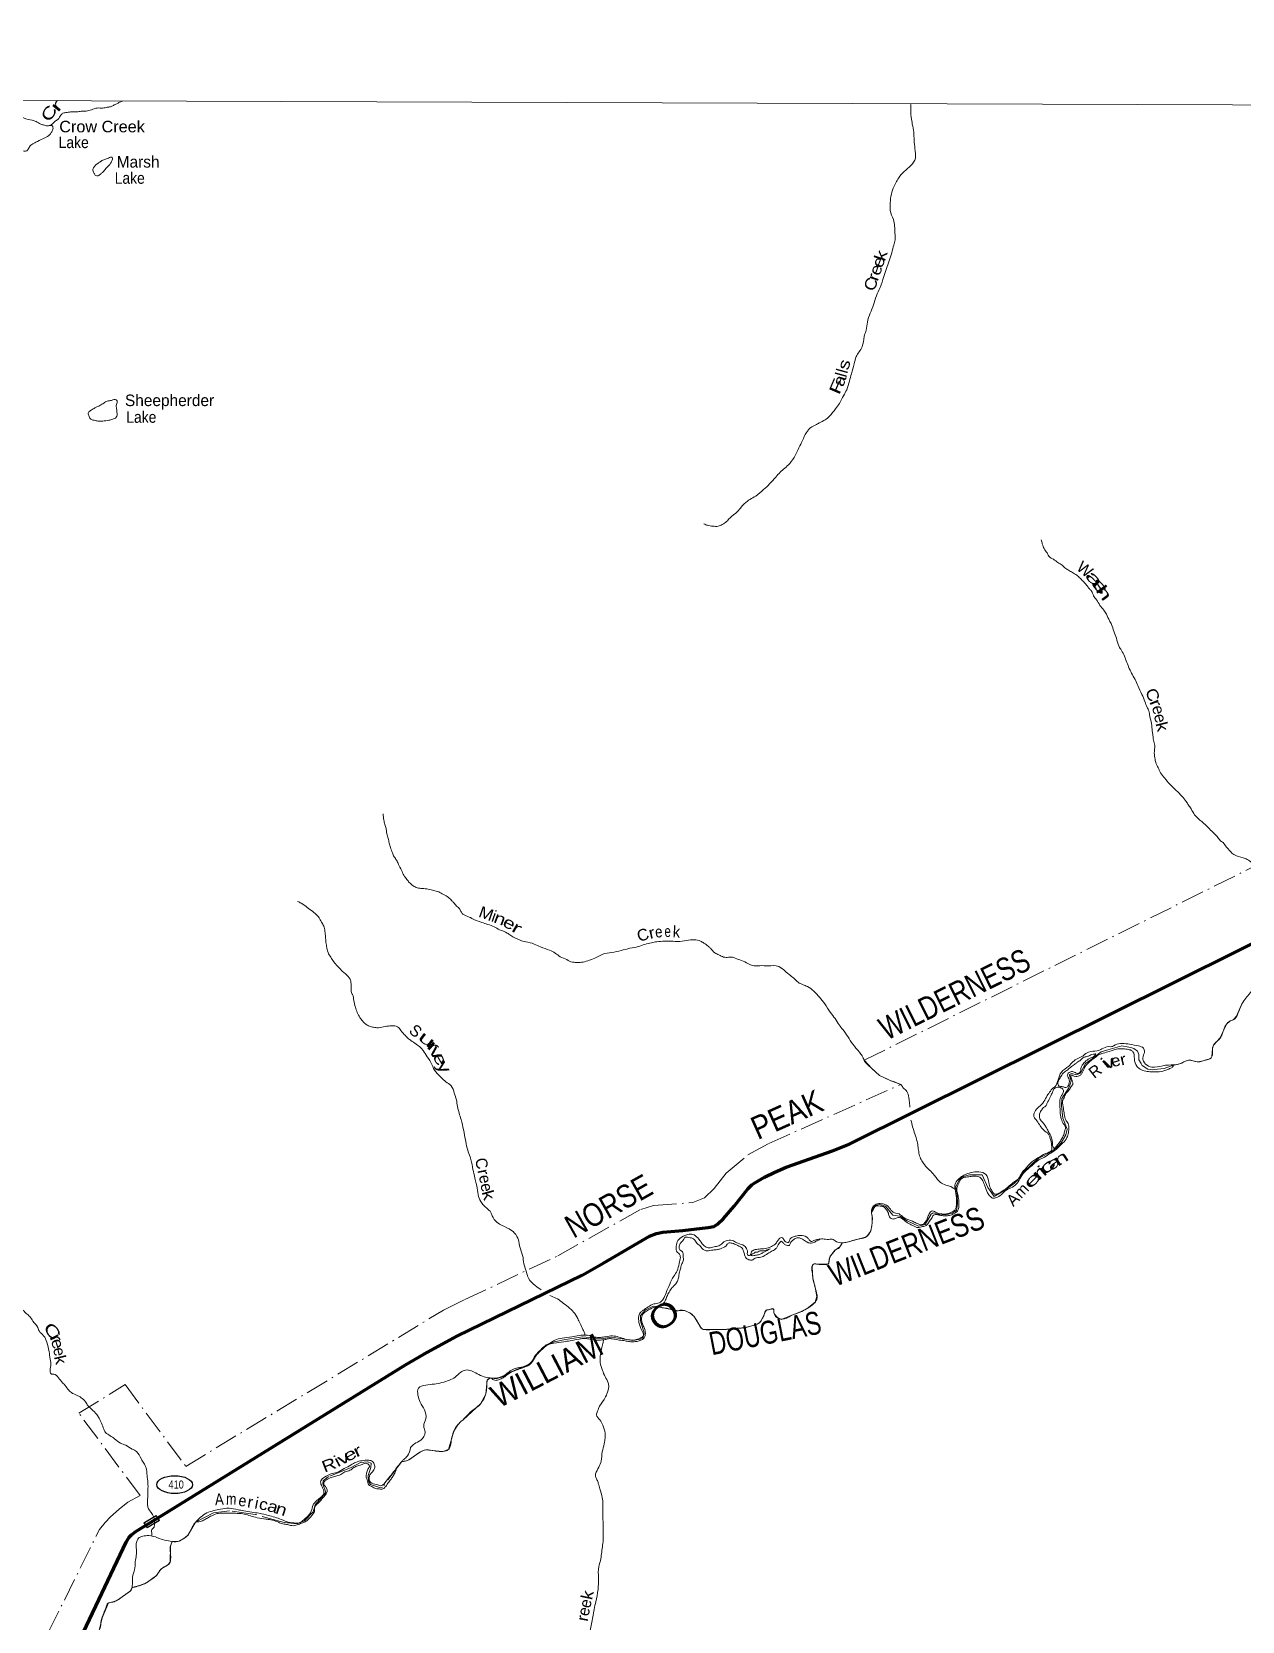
# Model space of a CAD drawing. Header units: feet. Extents: x -252658 to 9, y -366365 to -181930.
# Drawn here: x -91723 to -70742, y -209495 to -181930 of the extents above; entities that cross this region are included whole.
import ezdxf
from ezdxf.enums import TextEntityAlignment as Align

# ---------------------------------------------------------------- set-up
doc = ezdxf.new("R2010")
doc.units = ezdxf.units.FT
doc.header["$LTSCALE"] = 80
doc.linetypes.add('DOT_DASHED', pattern=[7.7, 5, -1.2, 0.3, -1.2])
for name, color, linetype, lineweight in [('17', 7, 'Continuous', 25), ('23', 7, 'Continuous', 70), ('39', 7, 'Continuous', 13), ('4', 7, 'Continuous', 13), ('44', 7, 'DOT_DASHED', 13), ('59', 7, 'Continuous', 13)]:
    doc.layers.add(name, color=color, linetype=linetype, lineweight=lineweight)
doc.layers.add('41', color=7, linetype='Continuous')

msp = doc.modelspace()

# ---------------------------------------------------------------- linework, layer by layer
at = {"layer": '17'}
msp.add_ellipse((-89246.87, -207126.34), major_axis=(309.24, -1), ratio=0.500121, dxfattribs=at)
at = {"layer": '23'}
msp.add_lwpolyline([(-90829.32, -209687.95), (-90085.2, -208123.04), (-90033.5, -208038.05), (-89996.57, -207997.41), (-89922.71, -207941.98), (-89901.32, -207927.51), (-89664.89, -207780.87), (-85245.52, -205046.37), (-84930.41, -204864.26), (-84356.91, -204549.8), (-82185.4, -203492), (-81809.74, -203280.29), (-81015.86, -202817.03), (-80891.74, -202770.6), (-80786.2, -202746.77), (-80438.44, -202717.87), (-79998.1, -202669.72), (-79898.35, -202648.66), (-79839.27, -202608.02), (-79735.47, -202513.27), (-79546.55, -202295.77), (-79304.53, -201988.24), (-79241.02, -201928.11), (-79189.32, -201891.16), (-79021.46, -201795.78), (-78845.88, -201706.4), (-78644.15, -201620.29), (-77844.02, -201340.16), (-77557.68, -201224.17), (-68515.51, -196726.74)], dxfattribs=at)
at = {"layer": '39'}
for points in [[(-92102.01, -183741.04), (-92124.19, -183753.92), (-92166.52, -183771.67), (-92228.68, -183759.06), (-92290.79, -183740.43), (-92357.19, -183753.94), (-92433.53, -183755.3), (-92513.94, -183762.67), (-92572.35, -183780.27), (-92655.17, -183833.89), (-92739.65, -183847.25), (-92826.2, -183866.64), (-92890.54, -183874.13), (-92954.51, -183839.38), (-92978.28, -183800.95), (-92935.43, -183724.86), (-92892.78, -183670.9), (-92850.18, -183622.98), (-92815.87, -183605.16), (-92783.69, -183599.4), (-92759.97, -183643.87), (-92739.97, -183654.1), (-92709.41, -183604.06), (-92692.77, -183539.82), (-92676.3, -183493.68), (-92621.7, -183451.9), (-92587.22, -183413.96), (-92522.74, -183390.37), (-92448.35, -183382.96), (-92364.15, -183401.78), (-92293.98, -183416.47), (-92203.65, -183423.27), (-92173.19, -183385.31), (-92206.93, -183338.74), (-92226.8, -183314.43), (-92190.28, -183272.49), (-92126.13, -183287.12), (-92042.16, -183332.1), (-91946.21, -183385.23), (-91784.06, -183448.99), (-91649.81, -183486.35), (-91567.83, -183529.3), (-91501.72, -183549.99), (-91435.53, -183560.61), (-91377.23, -183555.07), (-91355.54, -183601.54), (-91378.18, -183663.71), (-91410.72, -183709.71), (-91499.62, -183769.31), (-91626.71, -183830.6), (-91683.21, -183860.3), (-91753.95, -183909.99), (-91786.59, -183968.06), (-91806.89, -183992.03), (-91857.17, -183999.65), (-91925.23, -183972.92), (-91954.99, -183930.41), (-91958.22, -183839.84), (-91953.51, -183761.41), (-91954.94, -183695.01), (-92014.95, -183666.33), (-92055.28, -183684.09), (-92081.72, -183722.09), (-92102.01, -183741.04)], [(-91392.06, -183549.78), (-91348.71, -183509.04), (-91296.1, -183465.23), (-91253.62, -183431.39), (-91231.17, -183391.34), (-91208.83, -183363.36), (-91196.66, -183349.38), (-91134.24, -183331.8), (-91051.78, -183320.44), (-90945.31, -183319.33), (-90864.87, -183307.95), (-90780.47, -183304.65), (-90687.89, -183283.3), (-90591.2, -183251.94), (-90540.99, -183252.37), (-90452.56, -183247.09), (-90418.34, -183239.33), (-90362.02, -183229.75), (-90307.58, -183206.07), (-90251.09, -183178.39), (-90200.65, -183152.66), (-90156.29, -183132.92), (-90151.42, -183130.15)], [(-80072.63, -190464.25), (-80010.57, -190488.92), (-79920.31, -190503.78), (-79827.92, -190504.56), (-79755.35, -190475), (-79680.58, -190423.33), (-79625.82, -190363.44), (-79488.22, -190247.92), (-79425.29, -190172), (-79319.95, -190070.28), (-79275.5, -190040.48), (-79174.54, -189980.99), (-79036.98, -189869.49), (-78933.68, -189771.78), (-78826.17, -189651.98), (-78751.12, -189568.12), (-78672.19, -189500.38), (-78585.07, -189414.61), (-78489.47, -189278.61), (-78426.01, -189142.34), (-78364.68, -189020.13), (-78295.14, -188877.87), (-78220.09, -188794), (-78135.32, -188748.45), (-78072.74, -188712.77), (-77971.84, -188659.31), (-77894.97, -188597.59), (-77791.39, -188467.7), (-77724.29, -188373.7), (-77652.83, -188241.52), (-77597.68, -188137.37), (-77550.16, -187986.87), (-77514.91, -187860.42), (-77467.22, -187689.81), (-77431.97, -187563.35), (-77383.04, -187481.28), (-77332.05, -187393.18), (-77302.83, -187266.68), (-77288.08, -187188.33), (-77259.22, -187104.08), (-77237.9, -186963.42), (-77188.34, -186808.92), (-77132.86, -186666.54), (-77083.29, -186510.03), (-77019.74, -186363.69), (-76955.82, -186175.11), (-76908.38, -186032.66), (-76859.04, -185904.31), (-76815.62, -185761.83), (-76780.29, -185627.33), (-76759.43, -185538.98), (-76760.44, -185424.29), (-76767.38, -185299.48), (-76788.47, -185184.62), (-76843.37, -185031.24), (-76844.55, -184936.66), (-76831.17, -184783.87), (-76789.75, -184641.37), (-76695.81, -184465.11), (-76602.43, -184353.24), (-76485.02, -184249.62), (-76407.55, -184119.5), (-76414.16, -183956.47), (-76428.93, -183807.45), (-76435.78, -183672.59), (-76460.66, -183531.54), (-76477.73, -183416.71), (-76487.05, -183334.14), (-76484.34, -183253.68), (-76485.89, -183201.35), (-76488.73, -183180.11)], [(-90510.29, -184161.65), (-90474.52, -184150.29), (-90416.06, -184126.64), (-90375.75, -184110.89), (-90343.54, -184103.12), (-90331.53, -184107.24), (-90342.19, -184177.57), (-90372.81, -184233.65), (-90439.69, -184301.49), (-90488.4, -184359.42), (-90526.86, -184393.29), (-90571.35, -184427.12), (-90615.5, -184422.72), (-90629.42, -184406.5), (-90653.13, -184362.04), (-90660.62, -184299.6), (-90648.41, -184281.6), (-90615.91, -184239.62), (-90577.5, -184211.78), (-90535.06, -184181.96), (-90510.29, -184161.65)], [(-90272.21, -188631.91), (-90319.01, -188646.43), (-90387.49, -188667.98), (-90494.06, -188681.16), (-90574.41, -188680.47), (-90640.58, -188667.83), (-90690.67, -188653.32), (-90722.51, -188618.84), (-90732.25, -188584.56), (-90748.07, -188556.25), (-90741.84, -188532.16), (-90693.26, -188490.33), (-90628.66, -188452.65), (-90541.9, -188409.13), (-90477.28, -188369.44), (-90414.71, -188335.77), (-90342.28, -188322.3), (-90289.9, -188304.64), (-90245.93, -188329.16), (-90256.52, -188391.44), (-90253.17, -188467.93), (-90243.85, -188550.5), (-90242.1, -188580.69), (-90262.49, -188614.72), (-90272.21, -188631.91)], [(-74225.81, -190741.53), (-74206.34, -190812.11), (-74174.91, -190892.86), (-74125.35, -190967.73), (-74083.77, -191036.49), (-74013.82, -191077.33), (-73936, -191136.34), (-73864.06, -191179.21), (-73814.25, -191225.91), (-73752.34, -191266.68), (-73684.4, -191307.5), (-73610.49, -191354.41), (-73552.69, -191405.2), (-73475.06, -191486.34), (-73429.32, -191539.04), (-73389.61, -191591.7), (-73353.77, -191628.22), (-73318.32, -191709), (-73266.72, -191779.86), (-73209.31, -191876.93), (-73141.75, -191960), (-73094.14, -192028.81), (-73042.9, -192141.92), (-73007.33, -192208.62), (-72966.17, -192325.67), (-72921.05, -192448.79), (-72882.02, -192579.9), (-72848.39, -192638.54), (-72794.97, -192731.54), (-72751.73, -192840.56), (-72710.45, -192943.53), (-72659.18, -193052.61), (-72599.87, -193161.77), (-72550.59, -193268.82), (-72479.63, -193422.34), (-72430.49, -193545.49), (-72389.19, -193646.45), (-72361.61, -193709.05), (-72342.34, -193801.77), (-72313.32, -193928.78), (-72300.38, -194057.65), (-72288.98, -194132.2), (-72279.65, -194212.76), (-72258.38, -194307.5), (-72265.57, -194440.23), (-72252.42, -194544.97), (-72231.01, -194623.62), (-72189.63, -194714.51), (-72142.22, -194805.46), (-72064.69, -194898.67), (-71979.19, -194997.99), (-71883.55, -195087.34), (-71786.02, -195188.77), (-71712.49, -195279.94), (-71672.85, -195340.64), (-71627.24, -195407.42), (-71565.87, -195510.56), (-71474.25, -195599.87), (-71350.67, -195709.57), (-71269.06, -195794.77), (-71177.48, -195888.11), (-71121.82, -195954.98), (-71073.94, -195991.6), (-71014.37, -196070.58), (-70970.6, -196119.24), (-70922.86, -196171.96), (-70840.91, -196218.94), (-70690.68, -196266.5), (-70616.71, -196307.37), (-70528.97, -196380.55), (-70513.1, -196402.82), (-70437.71, -196510.1), (-70352.38, -196629.53), (-70301.02, -196728.56), (-70218.21, -196906.32), (-70156.81, -197005.44), (-70111.35, -197090.33), (-70074.14, -197199.29), (-70041.02, -197316.27), (-70005.53, -197393.03), (-70004.3, -197396.68)], [(-85632.41, -195493.06), (-85626.97, -195559.51), (-85613.6, -195638.09), (-85590.16, -195714.74), (-85576.68, -195781.26), (-85571.15, -195837.64), (-85543.74, -195918.35), (-85528.37, -195998.96), (-85504.94, -196075.62), (-85473.59, -196166.43), (-85442.07, -196237.12), (-85400.42, -196297.83), (-85366.89, -196368.54), (-85315.57, -196471.59), (-85272.14, -196558.48), (-85220.53, -196629.34), (-85180.82, -196681.99), (-85115.03, -196738.89), (-85041.03, -196775.74), (-84956.78, -196788.53), (-84850.42, -196799.49), (-84756.21, -196822.43), (-84670.06, -196847.31), (-84588.11, -196894.29), (-84500.14, -196941.31), (-84448.38, -196994.07), (-84406.57, -197036.68), (-84358.84, -197091.41), (-84303.09, -197148.22), (-84277.42, -197198.74), (-84239.61, -197239.3), (-84141.57, -197282.39), (-84047.57, -197329.47), (-83921.42, -197374.81), (-83821.29, -197409.87), (-83707.16, -197451.09), (-83615.23, -197504.18), (-83481.13, -197559.65), (-83453.2, -197582.02), (-83311.29, -197661.7), (-83257.27, -197686.31), (-83161.07, -197711.27), (-83012.77, -197750.77), (-82904.72, -197797.97), (-82748.58, -197859.66), (-82650.59, -197908.78), (-82562.74, -197969.89), (-82450.7, -198021.15), (-82352.66, -198064.24), (-82290.43, -198068.8), (-82196.01, -198067.59), (-82087.3, -198040.35), (-81962.35, -197993.13), (-81825.19, -197927.9), (-81672.26, -197897.02), (-81509.27, -197864.21), (-81354.25, -197823.28), (-81213.39, -197794.3), (-81094.55, -197757.09), (-80983.84, -197729.86), (-80889.26, -197710.55), (-80758.62, -197701.61), (-80680.25, -197698.25), (-80533.7, -197707.55), (-80368.81, -197686.83), (-80242.18, -197677.85), (-80129.9, -197700.94), (-80071.95, -197735.64), (-79996.09, -197788.6), (-79960.23, -197823.11), (-79884.59, -197902.22), (-79814.61, -197939.04), (-79730.57, -197975.97), (-79646.25, -197980.71), (-79579.95, -197979.27), (-79477.83, -198016.36), (-79365.71, -198057.55), (-79231.7, -198123.08), (-79101.17, -198126.21), (-78960.57, -198127.41), (-78773.88, -198141.07), (-78670.07, -198214.39), (-78572.38, -198297.72), (-78498.59, -198358.71), (-78440.82, -198413.53), (-78354.82, -198456.51), (-78278.78, -198489.35), (-78168.98, -198566.75), (-78069.49, -198674.23), (-77978.1, -198789.7), (-77882.94, -198933.36)], [(-87116.06, -197013.54), (-87054.04, -197042.24), (-86948.22, -197115.58), (-86854.44, -197186.8), (-86776.69, -197253.86), (-86734.98, -197308.54), (-86691.52, -197391.4), (-86653.95, -197460.13), (-86640.72, -197554.81), (-86629.52, -197651.48), (-86624.14, -197725.97), (-86608.86, -197816.64), (-86577.63, -197919.52), (-86526.11, -198000.44), (-86476.56, -198077.32), (-86404.91, -198152.37), (-86337.25, -198225.38), (-86277.44, -198276.19), (-86205.87, -198361.31), (-86190.31, -198419.79), (-86189.29, -198532.47), (-86175.92, -198611.05), (-86166, -198625.22), (-86140.8, -198730.06), (-86113.67, -198842.97), (-86082.38, -198939.81), (-86034.91, -199024.72), (-85991.25, -199085.45), (-85919.51, -199150.45), (-85851.5, -199183.22), (-85779.32, -199197.92), (-85711.08, -199204.54), (-85596.36, -199179.36), (-85485.81, -199170.25), (-85383.5, -199185.2), (-85325.81, -199250.08), (-85248.25, -199339.27), (-85202.45, -199383.93), (-85154.58, -199422.56), (-85060.74, -199487.75), (-84980.94, -199550.8), (-84939.19, -199599.45), (-84867.8, -199704.68), (-84788.65, -199842.17), (-84721.45, -199967.49), (-84619.92, -200070.97), (-84546.18, -200138), (-84454.41, -200209.2), (-84399.28, -200336.43), (-84364.16, -200455.44), (-84343.07, -200570.3), (-84282.76, -200794.15), (-84240.1, -200969.56), (-84201.75, -201177.12), (-84166.89, -201326.31), (-84125.72, -201441.34), (-84083.12, -201622.79), (-84052.26, -201769.93), (-84011.62, -201945.32), (-83986.83, -202096.43), (-83941.69, -202217.54), (-83888.04, -202284.39), (-83828.26, -202339.22), (-83766.55, -202404.13), (-83740.97, -202464.71), (-83661.6, -202576.05), (-83571.69, -202631.14), (-83407.73, -202717.05), (-83314.23, -202820.46), (-83275.13, -202943.52), (-83265.6, -203001.95), (-83214.68, -203151.28), (-83193.85, -203296.32), (-83148.94, -203443.58), (-83111.7, -203548.52), (-82996.29, -203674.25), (-82893.68, -203749.2)], [(-71920.61, -199846.09), (-71897.04, -199843.6), (-71808.47, -199822.22), (-71735.85, -199786.63), (-71651.28, -199763.21), (-71573.1, -199781.98), (-71474.76, -199790.87), (-71364.01, -199759.62), (-71303.59, -199742.03), (-71267.07, -199700.09), (-71258.07, -199589.51), (-71245.4, -199519.2), (-71212.82, -199469.17), (-71148.02, -199409.37), (-71105.32, -199349.37), (-71076.6, -199281.21), (-71041.63, -199186.94), (-70964.48, -199093.04), (-70895.94, -199065.45), (-70814.63, -198955.49), (-70759.17, -198815.12), (-70696.01, -198713.05), (-70624.94, -198625.13), (-70521.37, -198497.24), (-70450.32, -198411.33), (-70347.45, -198361.91), (-70222.32, -198294.57), (-70163.72, -198254.83), (-70138.47, -198200.53)], [(-77882.94, -198933.36), (-77799.55, -199044.74), (-77726.18, -199154.01), (-77666.61, -199232.99), (-77577.3, -199356.48), (-77492.08, -199487.99), (-77376.8, -199627.8), (-77329.14, -199690.58), (-77293.88, -199769.47), (-77180.88, -199889.35), (-77080.21, -199985.28), (-77027.42, -200030), (-76926.39, -200077.82), (-76831.77, -200123.26), (-76744.63, -200150.29), (-76685.81, -200173.28), (-76657.84, -200185.93), (-76641.64, -200209.71), (-76598.95, -200260.18), (-76541.31, -200329.08), (-76516.22, -200445.99), (-76505.03, -200544.67), (-76503.3, -200580.92)], [(-77166.86, -202421.74), (-77151.77, -202376.11), (-77127.35, -202340.1), (-77108.99, -202308.07), (-77072.7, -202292.28), (-77018.48, -202294.76), (-76962.33, -202305.3), (-76916.52, -202349.95), (-76874.94, -202418.71), (-76855.42, -202483.27), (-76793.47, -202520.01), (-76741.11, -202504.36), (-76662.73, -202498.99), (-76584.89, -202556), (-76498.98, -202609.04), (-76416.98, -202649.98), (-76368.92, -202666.49), (-76320.66, -202660.86), (-76246.17, -202641.38), (-76201.77, -202617.61), (-76163.06, -202555.57), (-76118.35, -202495.59), (-76104.01, -202463.53), (-76039.56, -202443.96), (-75963.36, -202458.69), (-75881.04, -202463.42), (-75816.72, -202457.93), (-75736.1, -202426.43), (-75687.59, -202392.64), (-75659.02, -202340.57), (-75652.13, -202242.04), (-75663.27, -202137.32), (-75682.61, -202052.65), (-75685.96, -201976.17), (-75649.03, -201887.95), (-75624.47, -201835.85), (-75551.81, -201796.23), (-75459.32, -201784.95), (-75374.87, -201775.61), (-75288.68, -201796.47), (-75239.01, -201859.26), (-75201.61, -201946.1), (-75154.42, -202063.2), (-75106.82, -202132.01), (-75052.82, -202158.63), (-74982.34, -202139.11), (-74901.51, -202083.46), (-74828.62, -202017.69), (-74725.73, -201966.26), (-74644.79, -201898.54), (-74579.6, -201794.47), (-74486.17, -201676.56), (-74380.96, -201588.93), (-74289.87, -201509.23), (-74193.02, -201459.76), (-74092.03, -201396.23), (-74023.37, -201354.57), (-73942.47, -201290.87), (-73849.28, -201201.13), (-73780.17, -201107.16), (-73755.33, -201022.86), (-73746.75, -200960.57), (-73759.98, -200865.89), (-73783.75, -200827.46), (-73811.41, -200774.91), (-73830.65, -200678.17), (-73845.78, -200571.4), (-73852.82, -200456.66), (-73830.37, -200416.61), (-73797.6, -200344.46), (-73744.87, -200286.56), (-73706.14, -200222.51), (-73675.59, -200174.48), (-73687.26, -200130.11), (-73704.81, -200069.61), (-73714.46, -200025.26), (-73652.36, -200043.9), (-73567.91, -200034.56), (-73529.5, -200006.72), (-73482.48, -199912.55), (-73437.68, -199842.52), (-73385, -199790.66), (-73310.17, -199732.95), (-73225.25, -199669.29), (-73122.52, -199635.96), (-73015.78, -199604.68), (-72943.27, -199581.15), (-72850.73, -199565.85), (-72756.39, -199572.69), (-72680.18, -199587.42)], [(-73498.6, -199689.08), (-73403.62, -199623.5), (-73256.81, -199602.62), (-73174.16, -199569.12), (-73059.32, -199529.86), (-73003.08, -199530.34), (-72942.56, -199500.68), (-72821.82, -199475.55), (-72693.38, -199488.72), (-72538.97, -199518.21), (-72454.93, -199555.14), (-72435.44, -199623.72), (-72466.45, -199724.05), (-72415.18, -199833.14), (-72307.18, -199886.37), (-72120.16, -199861.81), (-71920.61, -199846.09)], [(-77166.86, -202421.74), (-77170.04, -202398.09), (-77165.72, -202363.92), (-77137.04, -202299.78), (-77066.35, -202256.12), (-76967.95, -202258.97), (-76889.9, -202291.83), (-76824.31, -202370.86), (-76794.43, -202399.28), (-76690.27, -202432.36), (-76610.45, -202493.41), (-76554.44, -202520.04), (-76426.36, -202573.45), (-76360.36, -202606.2), (-76310.25, -202618.7), (-76259.88, -202601.02), (-76190.53, -202480.89), (-76157.78, -202410.75), (-76129.41, -202382.83), (-76057.25, -202399.54), (-76001.2, -202422.15), (-75894.84, -202433.12), (-75794.19, -202407.82), (-75709.27, -202344.16), (-75696.35, -202245.69), (-75697.23, -202116.91), (-75722.01, -201963.79), (-75713.39, -201897.46), (-75642.36, -201813.57), (-75567.56, -201759.88), (-75440.62, -201714.69), (-75305.93, -201701.75), (-75185.82, -201749.06), (-75132.81, -201888.34), (-75105.52, -201983.13), (-75069.94, -202049.83), (-75036.11, -202086.34), (-74949.56, -202064.95), (-74793.95, -201957.63), (-74717.04, -201891.89), (-74622.01, -201820.27), (-74558.83, -201716.18), (-74499.99, -201648.28), (-74388.48, -201530.52), (-74249.08, -201439.16), (-74111.89, -201369.91), (-74047.28, -201332.23), (-74040.67, -201265.89), (-74061.76, -201151.03), (-74101.02, -201046.07), (-74182.79, -200978.97), (-74299.9, -200819.03), (-74351.47, -200744.14), (-74338.72, -200663.77), (-74267.64, -200575.85), (-74178.46, -200484.06), (-74121.31, -200379.92), (-74094.88, -200343.93), (-74033.88, -200259.95), (-73985.33, -200220.12), (-73932.1, -200105.89), (-73876.73, -199975.58), (-73749.24, -199868.03), (-73676.27, -199792.19), (-73498.6, -199689.08)], [(-73868.1, -200221.23), (-73913.32, -200214.26), (-73930.85, -200192.42), (-73938.6, -200160.16), (-73908.22, -200086.49), (-73871.14, -200025.93), (-73836.61, -199981.96), (-73782.03, -199942.19), (-73719.31, -199890.41), (-73646.54, -199838.72), (-73606.09, -199806.88), (-73541.41, -199761.15), (-73488.79, -199715.32), (-73432.43, -199701.72), (-73382.04, -199682.03), (-73345.74, -199666.25), (-73303.49, -199658.56), (-73279.37, -199656.75), (-73295.69, -199684.78), (-73366.36, -199726.43), (-73451.17, -199778.02), (-73505.93, -199837.91), (-73534.49, -199887.97), (-73540.97, -199940.22), (-73557.36, -199976.3), (-73597.69, -199994.06), (-73637.73, -199979.64), (-73701.86, -199962.99), (-73728.05, -199970.82), (-73772.6, -200012.69), (-73758.98, -200063.11), (-73739.28, -200107.54), (-73741.73, -200157.82), (-73762.33, -200215.99), (-73780.58, -200235.95), (-73818.76, -200237.64), (-73839.69, -200229.35), (-73868.1, -200221.23)], [(-72680.18, -199587.42), (-72636.28, -199619.99), (-72611.21, -199738.91), (-72566.15, -199870.08), (-72512.36, -199920.84), (-72414.26, -199957.89), (-72317.93, -199966.76), (-72137.09, -199960.26), (-72064.59, -199938.75), (-72000.07, -199911.13), (-71957.7, -199889.36), (-71923.2, -199849.41), (-71920.61, -199846.09)], [(-73881.11, -200247.17), (-73858.83, -200260.65), (-73845.22, -200277.65), (-73841.47, -200307.87), (-73864.07, -200366.02), (-73890.61, -200414.08), (-73903.43, -200502.5), (-73901.99, -200566.9), (-73898.3, -200605.16), (-73895.03, -200689.69), (-73887.49, -200746.09), (-73869.94, -200806.6), (-73852.25, -200851.02), (-73822.47, -200891.51), (-73806.81, -200937.92), (-73817.33, -200992.15), (-73836, -201060.4), (-73866.67, -201122.51), (-73903.36, -201182.56), (-73943.98, -201234.53), (-73970.41, -201270.52), (-74006.76, -201292.34), (-74020.62, -201270.09), (-74030.19, -201215.68), (-74035.67, -201153.26), (-74061.1, -201074.58), (-74102.59, -200995.75), (-74144.13, -200922.97), (-74185.78, -200862.25), (-74213.62, -200829.82), (-74239.49, -200801.43), (-74253.19, -200761.08), (-74254.89, -200724.85), (-74246.41, -200674.62), (-74226.01, -200638.58), (-74185.4, -200588.62), (-74146.97, -200558.77), (-74126.5, -200514.68), (-74101.99, -200468.61), (-74075.44, -200418.54), (-74054.92, -200368.42), (-74022.24, -200306.32), (-73995.67, -200254.24), (-73959.37, -200238.45), (-73930.13, -200231.65), (-73897.67, -200241.51), (-73881.11, -200247.17)], [(-76483.9, -200803.93), (-76454.09, -200921.35), (-76416.98, -201042.39), (-76375.96, -201175.53), (-76358.78, -201278.29), (-76345.57, -201374.98), (-76333.92, -201421.36), (-76294.54, -201512.23), (-76250.92, -201576.99), (-76163.36, -201670.29), (-76079.75, -201757.52), (-76034.05, -201814.25), (-75978.39, -201881.12), (-75876.38, -201930.28), (-75794.26, -201957.13), (-75726.29, -201993.93), (-75717.3, -201997.02)], [(-94072.04, -202274.77), (-93993.8, -202302.73), (-93917.81, -202341.6), (-93819.73, -202380.67), (-93717.59, -202415.74), (-93593.52, -202469.12), (-93537.44, -202487.7), (-93491.48, -202514.25), (-93473.86, -202566.71), (-93436.19, -202623.37), (-93372.23, -202660.13), (-93284.1, -202689.05), (-93201.97, -202713.9), (-93153.74, -202712.3), (-93105.68, -202728.81), (-93041.58, -202749.47), (-92945.44, -202780.47), (-92881.48, -202817.24), (-92811.75, -202882.22), (-92728.2, -202975.48), (-92654.47, -203042.51), (-92586.93, -203129.6), (-92517.32, -203208.66), (-92465.94, -203305.68), (-92410.6, -203408.76), (-92369.37, -203517.76), (-92295.87, -203610.94), (-92240.09, -203663.73), (-92172.34, -203726.68), (-92128.81, -203801.5), (-92023.47, -203929.15), (-91959.91, -204012.19), (-91870.34, -204105.51), (-91820.59, -204158.24), (-91758.78, -204211.08), (-91703.23, -204290.02), (-91617.85, -204403.43), (-91592.28, -204466.02), (-91518.63, -204543.1), (-91463.36, -204654.23), (-91424.6, -204815.52), (-91403.7, -204952.52), (-91392.6, -205061.26), (-91405.62, -205171.81), (-91383.85, -205208.21), (-91343.69, -205210.57), (-91261.87, -205271.63), (-91192.33, -205358.74), (-91164.44, -205385.13), (-91096.91, -205472.22), (-91037.16, -205531.08), (-90947.15, -205574.1), (-90869.2, -205619.03), (-90793.49, -205690.1), (-90749.89, -205756.87), (-90684.17, -205821.81), (-90636.35, -205866.49), (-90566.81, -205953.6), (-90527.36, -206036.42), (-90484.09, -206141.42), (-90444.61, -206220.22), (-90364.76, -206277.24), (-90288.89, -206330.2), (-90187.11, -206405.51), (-90095.05, -206444.53), (-89983.14, -206509.87), (-89911.2, -206552.74), (-89823.95, -206682.25), (-89782.39, -206753.02), (-89742.92, -206833.84), (-89724.02, -206968.81), (-89711.01, -207089.64), (-89710.24, -207230.48), (-89713.3, -207351.18), (-89718.3, -207463.81), (-89704.84, -207532.33), (-89669.2, -207590.98), (-89619.64, -207665.85), (-89598.35, -207758.59), (-89596.87, -207818.96), (-89611.42, -207875.17), (-89643.84, -207907.09), (-89640.51, -207985.58), (-89640.83, -208021.08)], [(-77674.95, -202933.7), (-77669.81, -202933.58), (-77592.42, -202921.63), (-77405.15, -202868.9), (-77278.33, -202837.79), (-77195.26, -202756.01), (-77162, -202627.52), (-77156.66, -202476.67), (-77166.86, -202421.74)], [(-83775.69, -205275.58), (-83653.08, -205276.23), (-83620.86, -205266.45), (-83505.91, -205215.12), (-83429.04, -205153.4), (-83336.28, -205111.94), (-83207.45, -205080.85), (-83084.41, -205021.54), (-82990.77, -204879.49), (-82907.66, -204793.68), (-82826.65, -204717.92), (-82733.8, -204666.4), (-82659.08, -204620.76), (-82532.25, -204587.64), (-82363.3, -204562.93), (-82236.57, -204541.88), (-82113.96, -204532.86), (-82013.73, -204555.85), (-81919.47, -204572.75), (-81889.34, -204573.01), (-81796.88, -204565.75), (-81688.26, -204548.57), (-81573.87, -204559.61), (-81463.68, -204592.74), (-81351.41, -204617.84), (-81267.04, -204616.55), (-81178.38, -204585.12), (-81121.79, -204545.36), (-81147.09, -204452.59), (-81198.1, -204313.33), (-81201.11, -204198.62), (-81168.41, -204134.51), (-81125.95, -204102.68), (-81041.09, -204045.06), (-80940.2, -203993.61), (-80847.62, -203972.27), (-80776.76, -203908.49), (-80727.58, -203798.25), (-80666.04, -203651.9), (-80594.5, -203509.65), (-80537.45, -203417.59), (-80502.19, -203291.13), (-80481.18, -203184.68), (-80496.75, -203128.21), (-80530.65, -203099.75), (-80551.81, -202992.93), (-80522.81, -202892.58), (-80429.75, -202816.92), (-80371.29, -202793.27), (-80331.03, -202783.56), (-80266.78, -202786.12), (-80180.94, -202847.21), (-80101.48, -202948.49), (-80033.72, -203009.43), (-79959.49, -203020.12), (-79876.95, -202998.7), (-79796.4, -202975.24), (-79743.79, -202931.42), (-79663.08, -202889.86), (-79560.73, -202900.8), (-79484.74, -202939.67), (-79372.65, -202984.89), (-79326.99, -203045.64), (-79317.4, -203098.04), (-79315.76, -203140.3), (-79283.73, -203152.65), (-79245.01, -203088.6), (-79186.42, -203050.87), (-79093.93, -203039.59), (-78981.33, -203026.46), (-78902.75, -202998.97), (-78825.95, -202945.3)], [(-80886.96, -204033.65), (-80874.22, -204028.37), (-80817.72, -203998.68), (-80769.3, -203974.95), (-80736.69, -203920.9), (-80705.89, -203844.71), (-80663.03, -203766.61), (-80614.24, -203700.63), (-80569.67, -203656.74), (-80532.99, -203596.7), (-80510.23, -203520.43), (-80499.64, -203458.15), (-80478.88, -203381.87), (-80460.19, -203311.61), (-80431.49, -203245.46), (-80430.79, -203164.99), (-80430.52, -203134.81), (-80436.3, -203106.59), (-80456.12, -203076.24), (-80474.11, -203066.03), (-80501.95, -203033.6), (-80499.57, -202991.37), (-80472.95, -202933.25), (-80422.17, -202869.3), (-80407.9, -202845.27), (-80337.55, -202839.84), (-80287.41, -202848.31), (-80241.43, -202872.85), (-80197.8, -202937.61), (-80145.95, -202980.3), (-80096.25, -203039.08), (-80052.31, -203067.62), (-80020.21, -203071.92), (-79917.65, -203058.71), (-79839.24, -203051.33), (-79786.88, -203035.68), (-79687.99, -202982.2), (-79649.46, -202940.28), (-79585.19, -202940.83), (-79499.08, -202971.74), (-79439.11, -203004.45), (-79407.15, -203024.84), (-79391.42, -203063.2)], [(-79391.42, -203063.2), (-79371.89, -203127.75), (-79352.3, -203184.26), (-79292.4, -203225.01), (-79238.22, -203231.51), (-79185.72, -203199.76), (-79083.12, -203182.53), (-79008.49, -203146.95), (-78925.69, -203095.35), (-78848.98, -203051.74), (-78806.44, -203011.86), (-78783.98, -202969.8), (-78759.56, -202933.79), (-78735.21, -202905.83), (-78701.3, -202932.28), (-78663.44, -202966.8), (-78621.34, -202977.22), (-78595.25, -202979.46), (-78572.79, -202937.4), (-78532.18, -202887.45), (-78489.75, -202859.64), (-78417.34, -202848.19), (-78365.29, -202868.75), (-78293.39, -202915.64), (-78233.33, -202938.29), (-78152.81, -202918.85), (-78118.51, -202901.04), (-78074.13, -202879.28), (-78059.16, -202865.97)], [(-78825.95, -202945.3), (-78789.32, -202891.29), (-78754.84, -202853.35), (-78712.57, -202843.65), (-78690.73, -202872.01), (-78640.95, -202922.73), (-78606.86, -202929.06), (-78590.41, -202884.94), (-78525.64, -202829.15), (-78457.19, -202811.63), (-78366.74, -202804.35), (-78270.72, -202849.44), (-78254.81, -202867.68), (-78215.01, -202910.27), (-78164.64, -202892.6), (-78102.2, -202873.01), (-78013.75, -202865.72), (-77911.37, -202872.63), (-77833.06, -202875.31), (-77795.1, -202899.77), (-77700.99, -202932.77), (-77674.95, -202933.7)], [(-80886.96, -204033.65), (-80822.21, -204052.96), (-80721.91, -204067.9), (-80629.73, -204092.83), (-80533.48, -204111.76), (-80467.09, -204100.26), (-80368.87, -204123.23), (-80278.94, -204176.31), (-80223.26, -204241.17), (-80181.67, -204307.92), (-80142.13, -204380.69), (-80122.31, -204411.04), (-80068.31, -204437.66), (-79933.72, -204436.79), (-79718.79, -204436.62), (-79570, -204419.78), (-79381.06, -204405.3), (-79193.85, -204358.61), (-79109.15, -204321.1), (-79062.31, -204247.06), (-79029.59, -204180.94), (-78992.75, -204102.79), (-78938.4, -204089.17), (-78878.02, -204075.6), (-78856.66, -204160.29), (-78785.04, -204239.37), (-78716.91, -204258.06), (-78557.68, -204195.03), (-78402.47, -204133.98), (-78295.53, -204078.56), (-78168.18, -203987.1), (-78117.34, -203915.1), (-78128.09, -203766.12), (-78161.18, -203645.12), (-78182.49, -203556.4), (-78193.51, -203437.6), (-78190.46, -203318.92), (-78162.17, -203299.04), (-78103.95, -203303.56), (-77981.47, -203308.63), (-77913.06, -203295.13), (-77904.71, -203258.99), (-77891.97, -203180.63), (-77853.33, -203126.63), (-77780.32, -203046.78), (-77742, -203029), (-77693.25, -202967.04), (-77674.95, -202933.7)], [(-79114.31, -203079.53), (-79088.17, -203069.81), (-79039.96, -203070.23), (-78995.67, -203058.53), (-78969.5, -203052.72), (-78947.34, -203044.86), (-78925.19, -203039.01), (-78957.49, -203056.85), (-79011.95, -203082.54), (-79056.36, -203108.31), (-79110.82, -203134.01), (-79177.24, -203149.53), (-79207.41, -203153.3), (-79243.58, -203155), (-79251.56, -203148.9), (-79229.25, -203124.95), (-79201.01, -203111.1), (-79184.82, -203097.16), (-79146.62, -203093.46), (-79114.31, -203079.53)], [(-82741.58, -203848.34), (-82638.63, -203890.58), (-82530.79, -203961.92), (-82425.06, -204045.31), (-82331.43, -204134.64), (-82260.1, -204245.91), (-82220.66, -204330.75), (-82169.36, -204435.81), (-82143.77, -204496.39), (-82134.49, -204531.37)], [(-83775.69, -205275.58), (-83759.58, -205281.36), (-83721.65, -205307.84), (-83675.54, -205318.29), (-83623.2, -205304.66), (-83552.62, -205273.07), (-83498.04, -205233.29), (-83433.34, -205185.56), (-83354.69, -205150.01), (-83268.06, -205120.57), (-83192.31, -205094.32), (-83104.77, -205053.56), (-83064.45, -205020.63), (-82993.02, -204903.16), (-82940.03, -204840.97), (-82880.13, -204779.93), (-82839.81, -204741.93), (-82786.83, -204706.24), (-82673.62, -204674.96), (-82502.65, -204648.25), (-82392.02, -204631.09), (-82233.08, -204602.27), (-82166.71, -204592.77), (-82106.46, -204593.29), (-82034.26, -204605.98), (-81931.95, -204620.93), (-81891.76, -204619.26), (-81787.24, -204612.11), (-81728.86, -204596.51), (-81660.57, -204597.09), (-81566.32, -204616.01), (-81459.98, -204628.99), (-81379.76, -204643.76), (-81311.51, -204648.36), (-81249.21, -204644.87), (-81180.74, -204625.33), (-81150.51, -204613.52), (-81106, -204577.69), (-81089.51, -204529.54), (-81089.04, -204475.22), (-81110.5, -204402.6), (-81136.06, -204340.01), (-81141.95, -204323.87), (-81153.42, -204257.37), (-81136.63, -204175.02), (-81088.02, -204129.16), (-81017.35, -204087.51), (-80972.97, -204065.76), (-80938.7, -204051.97), (-80886.96, -204033.65)], [(-83438.87, -212247.65), (-83359.84, -212167.84), (-83299.05, -212108), (-83189.48, -211982.18), (-83069.64, -211830.29), (-82964.06, -211700.41), (-82917.25, -211630.39), (-82837.66, -211488.22), (-82792.67, -211396.05), (-82759.83, -211315.85), (-82745.06, -211235.5), (-82732.36, -211161.16), (-82685.34, -211067), (-82611.9, -210938.86), (-82516.36, -210808.89), (-82425.03, -210701.03), (-82347.61, -210576.94), (-82254.13, -210453), (-82211.04, -210348.74), (-82177.79, -210222.27), (-82154.08, -210037.37), (-82092.24, -209856.81), (-82044.3, -209658.03), (-82000.04, -209420.99), (-81947.53, -209157.87), (-81907.52, -208946.95), (-81901.72, -208743.79), (-81893.99, -208548.69), (-81866.93, -208440.27), (-81832.75, -208207.17), (-81817.62, -208084.57), (-81820.25, -207925.6), (-81819.31, -207818.97), (-81824.35, -207706.25), (-81827.51, -207607.64), (-81822.22, -207462.82), (-81835.31, -207352.05), (-81874.15, -207198.8), (-81903.45, -207103.99), (-81927, -207041.42), (-81952.61, -206982.85), (-81950.21, -206938.61), (-81892.95, -206822.4), (-81855.88, -206718.09), (-81834.37, -206555.3), (-81799.01, -206416.78), (-81786.1, -206318.3), (-81785.34, -206231.79), (-81824.32, -206094.64), (-81877.75, -206003.64), (-81933.25, -205918.66), (-81916.6, -205852.41), (-81900.13, -205806.28), (-81802.35, -205650.17), (-81753.27, -205549.99), (-81722.06, -205427.53), (-81731.51, -205359.04), (-81784.82, -205253.96), (-81832.08, -205144.91), (-81869.03, -205005.76), (-81872.11, -204899.1), (-81846.92, -204774.57), (-81823.96, -204676.18), (-81813.49, -204614.15)], [(-85311.59, -206725.2), (-85250.54, -206719.29), (-85133.52, -206659.93), (-85022.35, -206580.39), (-84921.46, -206528.94), (-84772.85, -206532.22), (-84664.55, -206551.26), (-84572.1, -206546.01), (-84509.65, -206524.41), (-84460.49, -206416.18), (-84441.45, -206305.69), (-84398.18, -206181.31), (-84322.89, -206071.29), (-84231.75, -205985.56), (-84144.56, -205891.74), (-84055.52, -205816.04), (-83980.74, -205764.37), (-83903.56, -205666.44), (-83858.53, -205570.25), (-83839.59, -205471.82), (-83834.58, -205359.19), (-83828.17, -205314.98), (-83775.69, -205275.58)], [(-85156.05, -206480.66), (-85091.24, -206418.85), (-84982.21, -206355.39), (-84906.68, -206217.21), (-84929.85, -206110.37), (-84894.62, -205985.93), (-84917.35, -205828.8), (-84992.51, -205695.37), (-85029.63, -205576.34), (-85020.51, -205451.68), (-84895.52, -205400.43), (-84744.71, -205381.6), (-84615.93, -205356.54), (-84483, -205315.42), (-84384.11, -205261.94), (-84288.97, -205178.25), (-84204.26, -205138.74), (-84003.95, -205202.82), (-83881.89, -205256.17), (-83775.69, -205275.58)], [(-88881.92, -207775.16), (-88865.17, -207756.8), (-88796.32, -207693), (-88691.21, -207617.44), (-88566.31, -207576.26), (-88449.59, -207551.1), (-88304.83, -207536.24), (-88148.38, -207561.72), (-88046.11, -207580.7), (-87907.71, -207604.01), (-87785.35, -207623.17), (-87622.98, -207660.77), (-87400.61, -207729.06), (-87264.47, -207780.52), (-87180.2, -207791.3), (-87097.85, -207792.01), (-87027.19, -207750.36), (-86956.34, -207688.59), (-86879.12, -207586.64), (-86848.04, -207478.26), (-86797.29, -207416.32), (-86754.77, -207378.45), (-86698.11, -207330.65), (-86663.56, -207284.67), (-86676.83, -207194.01), (-86704.44, -207135.43), (-86713.85, -207062.92), (-86646.99, -206997.09), (-86550.1, -206943.59), (-86425.27, -206910.46), (-86306.21, -206847.09), (-86187.14, -206783.72), (-86108.42, -206740.13), (-85997.69, -206710.89), (-85895.19, -206703.72), (-85835.04, -206716.31), (-85787.29, -206769.03), (-85783.96, -206847.52), (-85834.81, -206919.52), (-85867.42, -206973.57), (-85875.93, -207027.82), (-85848.35, -207090.43), (-85750.22, -207123.46), (-85660.01, -207144.35), (-85603.33, -207094.53), (-85511.94, -206980.63), (-85426.64, -206872.71), (-85399.57, -206837.67)], [(-85399.57, -206837.67), (-85325.05, -206740.78), (-85311.59, -206725.2)], [(-85311.59, -206725.2), (-85274.38, -206688.9), (-85211.59, -206629.08), (-85156.05, -206480.66)], [(-88881.92, -207775.16), (-88873.37, -207774.84), (-88784.85, -207759.5), (-88712.24, -207725.91), (-88645.61, -207686.24), (-88558.89, -207646.74), (-88490.41, -207625.19), (-88393.95, -207619.98), (-88305.56, -207618.72), (-88154.97, -207626.05), (-88036.56, -207637.12), (-87934.4, -207670.18), (-87814.14, -207699.38), (-87665.7, -207722.77), (-87581.47, -207737.58), (-87469.25, -207768.72), (-87391.2, -207801.57), (-87306.97, -207816.38), (-87240.83, -207833.04), (-87190.67, -207839.5), (-87104.09, -207816.1), (-87027.54, -207790.6), (-86969.05, -207762.93), (-86922.48, -207721.07), (-86881.94, -207679.17), (-86847.41, -207635.2), (-86820.86, -207585.12), (-86822.71, -207567), (-86812.1, -207502.71), (-86753.33, -207442.85), (-86702.6, -207384.93), (-86668.09, -207342.98), (-86621.4, -207287.04), (-86602.9, -207238.91), (-86612.52, -207190.54), (-86642.28, -207148.03), (-86660.09, -207117.7), (-86653.7, -207075.5), (-86615.25, -207043.64), (-86532.54, -207002.09), (-86456.02, -206980.61), (-86369.39, -206951.17), (-86296.66, -206903.51), (-86208.06, -206878.11), (-86139.34, -206830.41), (-86072.8, -206800.79), (-85994.26, -206777.32), (-85955.93, -206759.54), (-85913.74, -206757.89), (-85869.96, -206804.54), (-85896.54, -206858.63), (-85921.26, -206928.84), (-85927.78, -206985.12), (-85912.22, -207043.61), (-85880.84, -207130.39), (-85828.88, -207161.01), (-85762.88, -207193.77), (-85682.61, -207202.5), (-85648.47, -207202.79), (-85602.01, -207173.01), (-85549.17, -207103.04), (-85496.32, -207031.06), (-85457.64, -206973.04), (-85422.95, -206910.97), (-85404.45, -206862.84), (-85399.57, -206837.67)], [(-89291.05, -208111.57), (-89227.88, -208117.87), (-89094.85, -208064.69), (-89009.87, -207994.99), (-88940.35, -207854.74), (-88913.89, -207814.73), (-88881.92, -207775.16)], [(-89983.34, -208908.18), (-89979.4, -208837.79), (-89978.53, -208739.21), (-89967.96, -208678.94), (-89943.23, -208606.72), (-89929.91, -208461.97), (-89912.89, -208353.46), (-89909.95, -208246.85), (-89915.39, -208180.41), (-89902.75, -208112.11), (-89859.97, -208044.07), (-89799.5, -208020.44), (-89696.98, -208011.26), (-89542.62, -208046.78), (-89420.47, -208090.07), (-89291.05, -208111.57)], [(-89983.34, -208908.18), (-89973.99, -208908.26), (-89861.25, -208879.04), (-89738.3, -208831.8), (-89655.43, -208772.15), (-89552.29, -208692.55), (-89523.75, -208644.5), (-89507.45, -208618.49), (-89438.65, -208560.73), (-89386.18, -208533.01), (-89333.54, -208485.17), (-89316.91, -208420.93), (-89318.12, -208330.38), (-89325.33, -208235.75), (-89314.73, -208171.46), (-89291.05, -208111.57)], [(-90746.67, -209856.39), (-90741.46, -209845.33), (-90700.76, -209785.32), (-90605.62, -209701.63), (-90546.74, -209629.7), (-90519.35, -209483.06), (-90476.06, -209356.67), (-90441.14, -209268.44), (-90400.21, -209182.27), (-90319.7, -209162.84), (-90241.08, -209131.32), (-90125.88, -209049.81), (-90043.02, -208992.17), (-89992.35, -208940.29), (-89983.34, -208908.18)]]:
    msp.add_spline(points, degree=3, dxfattribs=at)
at = {"layer": '4'}
msp.add_lwpolyline([(-250643.67, -181929.5), (-219314.25, -182252.72), (-187984.41, -182532.85), (-156654.22, -182769.88), (-125323.73, -182963.82), (-93993.01, -183114.65), (-62662.1, -183222.4), (-31331.08, -183287.04), (0, -183308.59), (0, -366365.25), (-31582.88, -366343.53), (-63165.71, -366278.36), (-94748.41, -366181.36), (-126330.93, -366017.71), (-157913.21, -365822.21), (-189495.2, -365583.27), (-221076.82, -365300.9), (-252658.03, -364975.08)], close=True, dxfattribs=at)
msp.add_lwpolyline([(-250643.67, -181929.5), (-219314.25, -182252.72), (-187984.41, -182532.85), (-156654.22, -182769.88), (-125323.73, -182963.82), (-93993.01, -183114.65), (-62662.1, -183222.4), (-31331.08, -183287.04), (0, -183308.59), (0, -366365.25), (-31582.88, -366343.53), (-63165.71, -366278.36), (-94748.41, -366181.36), (-126330.93, -366017.71), (-157913.21, -365822.21), (-189495.2, -365583.27), (-221076.82, -365300.9), (-252658.03, -364975.08)], close=True, dxfattribs=at)
at = {"layer": '44'}
for points in [[(-91433.18, -209679.94), (-90551.41, -207905.02), (-90454.53, -207780.48), (-90357.73, -207682.11), (-90210.56, -207551.66), (-90057.38, -207429.28), (-89845.91, -207317.12), (-90905.73, -205889.42), (-90105.97, -205392.33), (-89054.16, -206809.95), (-84588.16, -204100.3), (-84215.61, -203916.1), (-82606.69, -203159.45), (-81168.57, -202352.04), (-80947.17, -202284.18), (-80263.29, -202235.62), (-80059.93, -202149.6), (-79896.6, -201991.02), (-79684.69, -201721.86), (-79309.76, -201408.85), (-78947.22, -201210.53), (-76657.84, -200185.93), (-76844.67, -200119.03), (-77027.42, -200030), (-77163.83, -199908.89), (-77296.17, -199767.67), (-68642.79, -195462.68)], [(-70731.53, -198765.38), (-70764.7, -198825.93), (-70840.49, -199000.4), (-70892.05, -199061.72), (-70962.96, -199091.8), (-71014.13, -199142.03), (-71033.62, -199182.3), (-71060.72, -199238.28), (-71121.85, -199377.04), (-71240.07, -199506.09), (-71254.72, -199564.65), (-71267.48, -199701.79), (-71276.85, -199721.62), (-71303.03, -199741.85), (-71474.8, -199790.88)], [(-71474.8, -199790.88), (-71522.4, -199791.61), (-71646.5, -199763.4), (-71695.95, -199771.29), (-71798.47, -199818.39), (-71860.9, -199837.46), (-71920.89, -199846.2), (-72094.15, -199908.35), (-72270.35, -199927.16), (-72298.1, -199930.12), (-72377.08, -199919.9), (-72477.22, -199854.57), (-72495.69, -199825.22), (-72532.83, -199757.37), (-72534.72, -199665.44), (-72557.36, -199606.54), (-72619.99, -199563.85), (-72656.74, -199552.4), (-72709.12, -199537.97), (-72825.36, -199516.01), (-73069.72, -199584.36), (-73184.57, -199621.26), (-73362.24, -199752.17), (-73459.71, -199824.83), (-73543.1, -199991.11), (-73618.17, -200022.01), (-73696.88, -199994.91), (-73742.54, -200011.95), (-73709.17, -200123.25), (-73721.99, -200179.85), (-73747.61, -200243.11), (-73869.53, -200431.36), (-73873.96, -200554.86), (-73851.72, -200772.23), (-73774.83, -200963.14), (-73799.45, -201059.29), (-73881.82, -201200.16), (-73934.25, -201258.07), (-74042.79, -201348.5), (-74267.27, -201464.64), (-74372.24, -201550.35), (-74551.63, -201727.45), (-74637.93, -201846.96), (-74689.37, -201895.93), (-74843.03, -202015.21), (-75042.43, -202126.85), (-75151.6, -201975.37), (-75251.59, -201755.79), (-75466.35, -201751.76), (-75594.88, -201791.11), (-75642.89, -201832.66), (-75703.5, -201955.48), (-75684.69, -202106.13), (-75674.11, -202250.51), (-75688.37, -202332.72), (-75696.36, -202370.41), (-75769.23, -202419.53), (-75881.85, -202448.72), (-76009.39, -202434.49), (-76099.87, -202409.72), (-76132.48, -202434.63), (-76236.77, -202616.21), (-76352.19, -202643.15), (-76547.49, -202552.82), (-76677.03, -202470.88), (-76800.47, -202451.33), (-76926.97, -202297.87), (-77029.71, -202266.58), (-77108.58, -202286.59), (-77160.99, -202369.63), (-77166.3, -202416.72), (-77153.14, -202507.33), (-77163.68, -202642.1), (-77186.4, -202735.84), (-77253.72, -202826.56), (-77591.24, -202921.33), (-77674.08, -202933.68), (-77688.47, -202958.32), (-77715.84, -203000.49), (-77794.73, -203060.74), (-77868.65, -203144.36), (-77897.65, -203203.57), (-77907.31, -203284.77), (-77923.76, -203304.12), (-78148.08, -203299.79), (-78185.35, -203310.14), (-78197.78, -203356.64), (-78185.8, -203537.58), (-78135.68, -203738.17), (-78112.46, -203865.04), (-78141.43, -203960.56), (-78283.92, -204071.84), (-78384.33, -204126.27), (-78705.6, -204253.61), (-78728.66, -204260.72), (-78760.1, -204253.64), (-78804.41, -204224.7), (-78850.31, -204169.62)], [(-78850.31, -204169.62), (-78861.67, -204146.63), (-78863.44, -204091.66), (-78870.64, -204076.78), (-78988.34, -204099.46), (-79007.29, -204121.05), (-79054.1, -204230.58), (-79097.87, -204308.82), (-79147.97, -204344.63), (-79337.96, -204398.61), (-79573.99, -204420.19), (-79726.03, -204436.73), (-80048.36, -204437.61), (-80096.24, -204431.09), (-80128.71, -204402.82), (-80244.34, -204212.62), (-80318.79, -204147.26), (-80410.76, -204109.12), (-80518.77, -204111.44), (-80835.52, -204048.99), (-80944.67, -204033.34), (-81083.89, -204097.08), (-81173.09, -204190.76), (-81173.85, -204283.53), (-81106.03, -204498.5), (-81131.1, -204578.41), (-81174.03, -204604.06), (-81307.06, -204629.06), (-81674.8, -204568.66), (-81844.31, -204596.71), (-82170.4, -204565.33), (-82474.56, -204608.3), (-82666.26, -204650.35), (-82795.27, -204705.79), (-82967.77, -204864.23), (-83085.22, -205029.13), (-83445.21, -205180.89), (-83546.96, -205249.98), (-83673.45, -205290.76), (-83775.29, -205275.67), (-83829.52, -205316.11), (-83854.65, -205556.54), (-83943.15, -205725.07), (-84331.08, -206080.04), (-84407.08, -206200.81), (-84502.8, -206517.61), (-84599.54, -206549.45), (-84903.01, -206525.46), (-84982.84, -206555.28), (-85186.8, -206695.35), (-85228.56, -206714.86), (-85310.73, -206725.12), (-85643.15, -207167.97), (-85698.59, -207173.33), (-85854.83, -207121.31), (-85888.12, -207064.28), (-85893.73, -206970.68), (-85846.5, -206829.31), (-85843.08, -206755.09), (-85903.25, -206731.2), (-86024.78, -206742.6), (-86186.75, -206830.29), (-86581.78, -206987.45), (-86674.42, -207058.71), (-86680.21, -207114.68), (-86628.45, -207264.15), (-86812.95, -207475.71), (-86843.23, -207596.53), (-86995.91, -207752.73), (-87124.6, -207806.92), (-87346, -207782.2), (-87852.62, -207644.63), (-88298.6, -207580.54), (-88576.27, -207612.7), (-88885.02, -207779), (-89011.39, -207997.17), (-89069.66, -208049.2), (-89168.84, -208106.92), (-89290.6, -208111.62), (-89321.32, -208195.37), (-89326.98, -208472.62), (-89363.71, -208517.67), (-89483.94, -208592.83), (-89563.47, -208704.69), (-89735.01, -208829.71), (-89859.19, -208878.38), (-89980.96, -208908.2), (-90018.24, -208974.39), (-90237.36, -209128.76), (-90293.14, -209154.09), (-90396.74, -209178.98), (-90503.96, -209436.23), (-90548.73, -209633.82)]]:
    msp.add_lwpolyline(points, dxfattribs=at)
at = {"layer": '59'}
for points in [[(-89780.45, -207788.33), (-89566.38, -207659.21), (-89512.15, -207749.12), (-89726.22, -207878.24)], [(-89769.46, -207791.05), (-89569.1, -207670.19), (-89523.13, -207746.39), (-89723.49, -207867.25)]]:
    msp.add_lwpolyline(points, close=True, dxfattribs=at)

# ---------------------------------------------------------------- texts
at = {"layer": '17', "width": 0.85}
msp.add_text('410', height=140, dxfattribs=at).set_placement((-89220.82, -207194.65), align=Align.CENTER)
at = {"layer": '41'}
for s, rotation, width, p in [('C', 57.994, 1.4, (-91341.84, -183393.68)), ('r', 51.286, 2, (-91216.77, -183271.42)), ('k', 72.17, 1.3, (-76911.76, -185839.61)), ('e', 69.543, 1.2, (-77000.59, -186091.3)), ('e', 69.028, 1.2, (-76954.53, -185957.47)), ('C', 66.828, 1.15, (-77087.98, -186345.24)), ('r', 71.168, 1.3, (-77043.2, -186215.62)), ('s', 74.383, 1.3, (-77549.23, -187727.03)), ('F', 66.991, 1.6, (-77679.55, -188120.48)), ('a', 71.532, 1.25, (-77628.68, -188011.07)), ('a', 313.045, 2.05, (-73378.95, -191482.96)), ('s', 311.41, 2.2, (-73280.96, -191603.51)), ('h', 306.225, 1.75, (-73216.27, -191719.01)), ('C', 292.318, 1.15, (-72386.17, -193465.69)), ('r', 292.192, 1.4, (-72330.2, -193606)), ('e', 285.009, 1.05, (-72288.95, -193714.13)), ('e', 284.259, 1.05, (-72257.29, -193858.33)), ('k', 284.407, 1.2, (-72225.87, -194003.34)), ('M', 340.581, 1.1, (-83878.31, -197315.79)), ('n', 339.342, 1.3, (-83641.59, -197402.58)), ('e', 333.906, 1.35, (-83488.8, -197476.07)), ('r', 329.563, 1.65, (-83361.34, -197554.8)), ('C', 17.509, 1.05, (-81100.59, -197685.59)), ('r', 13.086, 1.15, (-80956.24, -197651.58)), ('e', 4.865, 0.85, (-80847.41, -197636.02)), ('e', 2.111, 0.75, (-80697.58, -197628.84)), ('k', 356.813, 0.95, (-80554.07, -197636.31)), ('u', 322.337, 1.9, (-84934.29, -199480.94)), ('r', 319.401, 2.05, (-84826.26, -199597.16)), ('v', 302.859, 1.7, (-84789.47, -199689.5)), ('y', 299.304, 1.55, (-84661.63, -199929.14)), ('e', 299.613, 1.45, (-84731.52, -199791.03)), ('i', 40.098, 1.7, (-73054.33, -199892.11)), ('v', 22.08, 1.35, (-73012.22, -199896.78)), ('e', 16.365, 1.1, (-72909.63, -199867.55)), ('r', 13.115, 1.15, (-72786.2, -199846.48)), ('c', 41.762, 2.15, (-74061.69, -201679.65)), ('a', 31.432, 1.6, (-73960.31, -201627.69)), ('n', 32.154, 1.65, (-73832.43, -201549.81)), ('r', 281.872, 1.1, (-83990.22, -201724.82)), ('e', 45.085, 2.05, (-74313.04, -201906.64)), ('r', 43.819, 2.2, (-74211.38, -201803.69)), ('i', 40.189, 1.7, (-74143.02, -201758.23)), ('k', 285.565, 1.25, (-83904.52, -202131.62)), ('C', 307.795, 1.55, (-91446.1, -204525.95)), ('r', 298.272, 1.6, (-91389.99, -204629.38)), ('e', 287.753, 1.15, (-91369.8, -204710.36)), ('k', 283.092, 1.15, (-91322.17, -204982.59)), ('r', 25.96, 1.5, (-86036.58, -206628.41)), ('R', 21.017, 1.25, (-86537.17, -206876.12)), ('i', 28.024, 1.25, (-86384, -206808.05)), ('v', 28.022, 1.5, (-86276.02, -206751.72)), ('e', 29.078, 1.45, (-86161.64, -206689.45)), ('A', 3.278, 0.85, (-88468.06, -207479.38)), ('m', 357.982, 0.8, (-88269.24, -207474.08)), ('e', 351.382, 0.9, (-88084.52, -207501.74)), ('r', 350.327, 1.05, (-87952.02, -207525.73)), ('c', 348.388, 1.1, (-87725.01, -207564.11)), ('a', 343.611, 1.2, (-87571.89, -207602.83)), ('n', 342.245, 1.25, (-87425.49, -207647.59)), ('k', 78.078, 1.15, (-81996.8, -209060.71)), ('r', 79.362, 1.1, (-82078.84, -209461.26))]:
    msp.add_text(s, height=200, rotation=rotation, dxfattribs=dict(at, width=width)).set_placement(p, align=Align.CENTER)
for s, width, p in [('Crow Creek', 1.05, (-91247.04, -183673.16)), ('Lake', 0.9, (-91257.62, -183946.75)), ('Lake', 0.9, (-90286.48, -184565.53)), ('Lake', 0.9, (-90085.81, -188710.78))]:
    msp.add_text(s, height=200, rotation=359.991, dxfattribs=dict(at, width=width)).set_placement(p)
for s, p in [('Marsh', (-90252.1, -184284.33)), ('Sheepherder', (-90108.48, -188420.92))]:
    msp.add_text(s, height=200, rotation=359.991, dxfattribs=at).set_placement(p)
for s, rotation, p in [('l', 74.431, (-77598.28, -187904.04)), ('l', 74.415, (-77580.43, -187838.38)), ('W', 321.362, (-73531.78, -191327.71)), ('i', 340.452, (-83743.48, -197363.22)), ('S', 319.849, (-85133.81, -199332.93)), ('R', 37.8, (-73229.44, -200033.49)), ('C', 282.644, (-84021.56, -201577.42)), ('e', 282.917, (-83960.81, -201847.7)), ('e', 282.799, (-83934.31, -201991.79)), ('m', 46.393, (-74498.21, -202094.27)), ('A', 44.647, (-74646.53, -202251.3)), ('e', 282.686, (-91340.43, -204840.99)), ('i', 349.113, (-87842.24, -207544.08)), ('e', 78.697, (-82029.08, -209206.6)), ('e', 78.731, (-82058.53, -209345.24))]:
    msp.add_text(s, height=200, rotation=rotation, dxfattribs=at).set_placement(p, align=Align.CENTER)
at = {"layer": '44'}
for s, rotation, width, p in [('WILDERNESS', 26.45, 0.8, (-76905.53, -199429.26)), ('PEAK', 24.111, 0.9, (-79139.61, -201151.97)), ('NORSE', 29.311, 0.85, (-82333.03, -202863.73)), ('WILDERNESS', 21.575, 0.8, (-77801.31, -203698.7)), ('O', 35.331, 1.25, (-80861.54, -204507.43)), ('DOUGLAS', 11.263, 0.75, (-79935.09, -204883.57)), ('WILLIAM', 27.546, 0.95, (-83629.98, -205808.68))]:
    msp.add_text(s, height=400, rotation=rotation, dxfattribs=dict(at, width=width)).set_placement(p)

doc.saveas('drawing.dxf')
